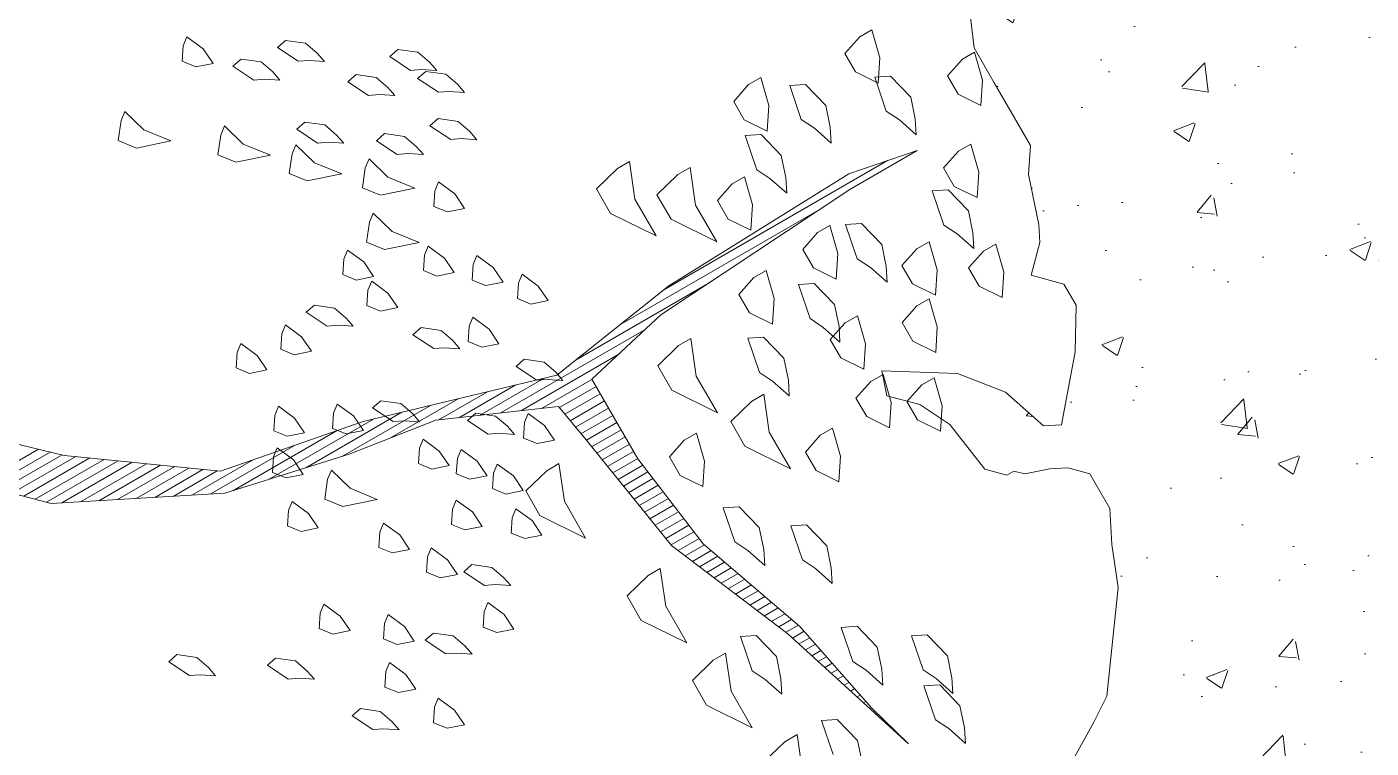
# Model space of a CAD drawing. Header units: metres. Extents: x 12093 to 20303, y 514 to 1412.
# Drawn here: x 19725.135 to 19727.449, y 701.434 to 702.675 of the extents above; entities that cross this region are included whole.
import ezdxf

# ---------------------------------------------------------------- set-up
doc = ezdxf.new("R2010")
doc.units = ezdxf.units.M
for name, color, linetype, lineweight in [('ARBOLES', 52, 'Continuous', 13), ('grass', 64, 'Continuous', 13), ('Layer2', 43, 'Continuous', 20)]:
    doc.layers.add(name, color=color, linetype=linetype, lineweight=lineweight)
pattern_1 = [(50, (19136.99335, 73.14804), (0.36436934, -0.03187817), [0.0381, -0.4191]), (355, (19136.99335, 73.14804), (-0.07048565, 0.38211329), [0.03048, -0.33528]), (100.451, (19137.0237, 73.1454), (0.293885, 0.35023338), [0.03238, -0.35618]), (46.1842, (19136.99335, 73.24964), (0.54215808, -0.08408466), [0.05715, -0.62865]), (96.6356, (19137.03853, 73.24264), (0.47480847, 0.4948511), [0.04857, -0.53427]), (351.184, (19136.99335, 73.24964), (0.4748092, 0.49485024), [0.04572, -0.50292]), (21, (19137.04415, 73.22424), (0.30322976, -0.20453104), [0.0381, -0.4191]), (326, (19137.04415, 73.22424), (0.12360406, 0.36837593), [0.03048, -0.33528]), (71.4514, (19137.06942, 73.2072), (0.42683298, 0.16384572), [0.03238, -0.35618]), (37.5, (19136.99335, 73.14804), (0.006177207, 0.169110078), [0, -0.331216, 0, -0.34036, 0, -0.33655]), (7.5, (19136.99335, 73.14804), (0.133639325, 0.20036115), [0, -0.194056, 0, -0.323596, 0, -0.12827]), (327.5, (19136.88007, 73.14804), (0.27118119, -0.011457488), [0, -0.127, 0, -0.39624, 0, -0.52578]), (317.5, (19136.82927, 73.14804), (0.29625836, 0.05085298), [0, -0.1651, 0, -0.263144, 0, -0.37338])]

# ---------------------------------------------------------------- blocks, each defined once
blk = doc.blocks.new('ghgfghgh')
at = {"layer": 'ARBOLES', "lineweight": 20}
for p, q in [((20002.7037, 664.2432), (20002.7778, 664.2683)), ((20002.7778, 664.2683), (20002.7047, 664.2261)), ((20002.5027, 664.1171), (20002.7456, 664.2574)), ((20002.5081, 664.1214), (20002.7037, 664.2432)), ((20002.7047, 664.2261), (20002.4996, 664.0899)), ((20002.4551, 664.0792), (20002.6732, 664.2051)), ((20002.3866, 664.0247), (20002.5081, 664.1214)), ((20002.4075, 664.0413), (20002.5526, 664.1251)), ((20002.4996, 664.0899), (20002.4247, 664.0201)), ((20002.3251, 663.9833), (20002.4832, 664.0746)), ((20002.3474, 663.9858), (20002.4538, 664.0472)), ((20002.1764, 663.9742), (20002.3866, 664.0247)), ((20002.2803, 663.9783), (20002.3421, 664.014)), ((20002.3027, 663.9808), (20002.373, 664.0214)), ((20002.3698, 663.9883), (20002.4247, 664.02)), ((20002.4247, 664.0201), (20002.4746, 663.9336)), ((20002.2062, 663.9564), (20002.2803, 663.9992)), ((20002.2579, 663.9758), (20002.3112, 664.0066)), ((20002.3896, 663.9893), (20002.4293, 664.0122)), ((20002.3954, 663.9822), (20002.4338, 664.0044)), ((20001.6564, 663.9843), (20001.8518, 663.9375)), ((20002.1141, 663.9241), (20002.2185, 663.9843)), ((20002.1538, 663.9366), (20002.2494, 663.9917)), ((20002.3886, 663.9904), (20002.2554, 663.9755)), ((20002.4183, 663.9543), (20002.3886, 663.9904)), ((20002.4012, 663.9751), (20002.4383, 663.9965)), ((20002.407, 663.9681), (20002.4428, 663.9887)), ((20002.0214, 663.9202), (20002.1764, 663.9742)), ((20002.0744, 663.9116), (20002.1876, 663.9769)), ((20002.2554, 663.9755), (20002.1613, 663.9389)), ((20002.4128, 663.961), (20002.4473, 663.9809)), ((20002.4187, 663.9539), (20002.4518, 663.9731)), ((20002.0347, 663.8991), (20002.1474, 663.9641)), ((20002.5112, 663.8395), (20002.4183, 663.9543)), ((20002.4244, 663.9468), (20002.4563, 663.9653)), ((20002.4302, 663.9397), (20002.4609, 663.9575)), ((20001.7584, 663.9063), (20001.824, 663.9442)), ((20001.7708, 663.903), (20001.8367, 663.9411)), ((20002.0104, 663.8955), (20002.1018, 663.9482)), ((20002.4359, 663.9326), (20002.4654, 663.9496)), ((20002.4416, 663.9255), (20002.4699, 663.9418)), ((20001.8377, 663.8851), (20001.6594, 663.9329)), ((20001.7831, 663.8997), (20001.8495, 663.9381)), ((20001.7954, 663.8964), (20001.8644, 663.9362)), ((20001.8078, 663.8931), (20001.8797, 663.9347)), ((20001.8201, 663.8898), (20001.8951, 663.9331)), ((20001.8324, 663.8865), (20001.9104, 663.9315)), ((20001.8492, 663.8858), (20001.9257, 663.93)), ((20001.8518, 663.9375), (20002.0214, 663.9202)), ((20001.8694, 663.887), (20001.9411, 663.9284)), ((20001.8895, 663.8882), (20001.9564, 663.9268)), ((20001.9097, 663.8894), (20001.9718, 663.9253)), ((20001.9903, 663.8942), (20002.0563, 663.9324)), ((20002.1613, 663.9389), (20002.0262, 663.8964)), ((20002.4474, 663.9184), (20002.4744, 663.934)), ((20002.4531, 663.9113), (20002.4799, 663.9267)), ((20002.4746, 663.9336), (20002.5455, 663.8416)), ((20001.9298, 663.8906), (20001.9871, 663.9237)), ((20001.95, 663.8918), (20002.0024, 663.9221)), ((20001.9701, 663.893), (20002.0178, 663.9206)), ((20002.4589, 663.9042), (20002.4855, 663.9195)), ((20002.4646, 663.8971), (20002.491, 663.9123)), ((20002.0262, 663.8964), (20001.8377, 663.8851)), ((20002.4704, 663.89), (20002.4966, 663.9051)), ((20002.4761, 663.8829), (20002.5021, 663.8979)), ((20002.4819, 663.8758), (20002.5077, 663.8907)), ((20002.4876, 663.8687), (20002.5132, 663.8834)), ((20002.4934, 663.8616), (20002.5188, 663.8762)), ((20002.4991, 663.8545), (20002.5244, 663.869)), ((20002.5049, 663.8473), (20002.5299, 663.8618)), ((20002.5106, 663.8402), (20002.5355, 663.8546)), ((20002.6373, 663.7439), (20002.5112, 663.8395)), ((20002.5182, 663.8342), (20002.541, 663.8474)), ((20002.526, 663.8283), (20002.5469, 663.8403)), ((20002.5455, 663.8416), (20002.6506, 663.7516)), ((20002.5338, 663.8224), (20002.5542, 663.8341)), ((20002.5416, 663.8164), (20002.5615, 663.8279)), ((20002.5495, 663.8105), (20002.5687, 663.8217)), ((20002.5573, 663.8046), (20002.576, 663.8154)), ((20002.5651, 663.7987), (20002.5833, 663.8092)), ((20002.5729, 663.7928), (20002.5906, 663.803)), ((20002.5807, 663.7869), (20002.5978, 663.7968)), ((20002.5885, 663.7809), (20002.6051, 663.7905)), ((20002.5963, 663.775), (20002.6124, 663.7843)), ((20002.6041, 663.7691), (20002.6197, 663.7781)), ((20002.6119, 663.7632), (20002.6269, 663.7719)), ((20002.6197, 663.7573), (20002.6342, 663.7656)), ((20002.6275, 663.7513), (20002.6415, 663.7594)), ((20002.6353, 663.7454), (20002.6488, 663.7532)), ((20002.6506, 663.7516), (20002.7282, 663.6634)), ((20002.7683, 663.6245), (20002.6373, 663.7439)), ((20002.6425, 663.7392), (20002.6551, 663.7465)), ((20002.6495, 663.7328), (20002.6612, 663.7395)), ((20002.6565, 663.7264), (20002.6673, 663.7326)), ((20002.6635, 663.72), (20002.6734, 663.7257)), ((20002.6705, 663.7136), (20002.6795, 663.7188)), ((20002.6775, 663.7073), (20002.6855, 663.7119)), ((20002.6845, 663.7009), (20002.6916, 663.705)), ((20002.6915, 663.6945), (20002.6977, 663.698)), ((20002.6985, 663.6881), (20002.7038, 663.6911)), ((20002.7055, 663.6817), (20002.7098, 663.6842)), ((20002.7126, 663.6753), (20002.7159, 663.6773)), ((20002.7266, 663.6626), (20002.7281, 663.6635)), ((20002.7282, 663.6634), (20002.7683, 663.6245)), ((20002.7336, 663.6562), (20002.7348, 663.6569))]:
    blk.add_line(p, q, dxfattribs=at)
at = {"layer": 'grass'}
for p, q in [((20002.8317, 664.4457), (20002.8396, 664.3797)), ((20002.7287, 664.3995), (20002.7154, 664.3918)), ((20002.7374, 664.3691), (20002.7287, 664.3995)), ((20001.9811, 664.3819), (20001.98, 664.3652)), ((20001.9851, 664.3917), (20001.9811, 664.3819)), ((20002.0027, 664.3787), (20001.9851, 664.3917)), ((20002.0134, 664.3629), (20002.0027, 664.3787)), ((20002.0833, 664.3801), (20002.0922, 664.3879)), ((20002.1058, 664.3652), (20002.0833, 664.3801)), ((20002.0922, 664.3879), (20002.1138, 664.3848)), ((20002.1138, 664.3848), (20002.1265, 664.3739)), ((20002.2052, 664.3703), (20002.2141, 664.3781)), ((20002.2141, 664.3781), (20002.2357, 664.375)), ((20002.7154, 664.3918), (20002.6993, 664.3736)), ((20002.8396, 664.3797), (20002.8614, 664.3419)), ((20001.98, 664.3652), (20001.9947, 664.3591)), ((20001.9947, 664.3591), (20002.0134, 664.3629)), ((20002.035, 664.3598), (20002.0439, 664.3676)), ((20002.0439, 664.3676), (20002.0655, 664.3645)), ((20002.0655, 664.3645), (20002.0782, 664.3536)), ((20002.1176, 664.3661), (20002.1058, 664.3652)), ((20002.1343, 664.365), (20002.1176, 664.3661)), ((20002.1265, 664.3739), (20002.1343, 664.365)), ((20002.2277, 664.3554), (20002.2052, 664.3703)), ((20002.2357, 664.375), (20002.2484, 664.3641)), ((20002.2484, 664.3641), (20002.2562, 664.3552)), ((20002.6993, 664.3736), (20002.7108, 664.3537)), ((20002.7356, 664.3414), (20002.7374, 664.3691)), ((20002.8269, 664.3675), (20002.8108, 664.3494)), ((20002.8402, 664.3752), (20002.8269, 664.3675)), ((20002.8489, 664.3448), (20002.8402, 664.3752)), ((20002.0575, 664.3449), (20002.035, 664.3598)), ((20002.0782, 664.3536), (20002.086, 664.3447)), ((20002.1597, 664.3431), (20002.1687, 664.3509)), ((20002.1687, 664.3509), (20002.1903, 664.3478)), ((20002.2395, 664.3563), (20002.2277, 664.3554)), ((20002.2355, 664.3465), (20002.2444, 664.3543)), ((20002.2562, 664.3552), (20002.2395, 664.3563)), ((20002.2444, 664.3543), (20002.266, 664.3512)), ((20002.266, 664.3512), (20002.2787, 664.3403)), ((20002.7108, 664.3537), (20002.7356, 664.3414)), ((20002.7318, 664.3481), (20002.7489, 664.3491)), ((20002.7489, 664.3491), (20002.7709, 664.3263)), ((20002.8108, 664.3494), (20002.8223, 664.3294)), ((20002.0693, 664.3458), (20002.0575, 664.3449)), ((20002.086, 664.3447), (20002.0693, 664.3458)), ((20002.1822, 664.3282), (20002.1597, 664.3431)), ((20002.1903, 664.3478), (20002.203, 664.3369)), ((20002.203, 664.3369), (20002.2108, 664.328)), ((20002.258, 664.3316), (20002.2355, 664.3465)), ((20002.2787, 664.3403), (20002.2865, 664.3314)), ((20002.5947, 664.3399), (20002.5786, 664.3217)), ((20002.608, 664.3475), (20002.5947, 664.3399)), ((20002.6167, 664.3171), (20002.608, 664.3475)), ((20002.6394, 664.3391), (20002.6566, 664.3401)), ((20002.652, 664.302), (20002.6394, 664.3391)), ((20002.6566, 664.3401), (20002.6786, 664.3174)), ((20002.7443, 664.311), (20002.7318, 664.3481)), ((20002.8471, 664.3172), (20002.8489, 664.3448)), ((20002.8614, 664.3419), (20002.8833, 664.304)), ((20002.1941, 664.3291), (20002.1822, 664.3282)), ((20002.2108, 664.328), (20002.1941, 664.3291)), ((20002.2698, 664.3325), (20002.258, 664.3316)), ((20002.2865, 664.3314), (20002.2698, 664.3325)), ((20002.5786, 664.3217), (20002.5901, 664.3017)), ((20002.7709, 664.3263), (20002.7758, 664.3026)), ((20002.8223, 664.3294), (20002.8471, 664.3172)), ((20001.9176, 664.3106), (20001.9136, 664.3008)), ((20001.9381, 664.2907), (20001.9176, 664.3106)), ((20002.6149, 664.2895), (20002.6167, 664.3171)), ((20002.6786, 664.3174), (20002.6835, 664.2936)), ((20002.7587, 664.3015), (20002.7443, 664.311)), ((20001.9136, 664.3008), (20001.9105, 664.2792)), ((20001.9675, 664.2787), (20001.9381, 664.2907)), ((20002.0257, 664.295), (20002.0217, 664.2852)), ((20002.0462, 664.2752), (20002.0257, 664.295)), ((20002.1043, 664.2915), (20002.1132, 664.2993)), ((20002.1268, 664.2765), (20002.1043, 664.2915)), ((20002.1132, 664.2993), (20002.1348, 664.2961)), ((20002.1348, 664.2961), (20002.1475, 664.2852)), ((20002.2489, 664.2953), (20002.2578, 664.3031)), ((20002.2714, 664.2804), (20002.2489, 664.2953)), ((20002.2578, 664.3031), (20002.2794, 664.3)), ((20002.2794, 664.3), (20002.2921, 664.2891)), ((20002.5901, 664.3017), (20002.6149, 664.2895)), ((20002.6663, 664.2926), (20002.652, 664.302)), ((20002.6845, 664.2764), (20002.6663, 664.2926)), ((20002.6835, 664.2936), (20002.6845, 664.2764)), ((20002.7768, 664.2854), (20002.7587, 664.3015)), ((20002.7758, 664.3026), (20002.7768, 664.2854)), ((20002.8833, 664.304), (20002.9007, 664.2738)), ((20001.9105, 664.2792), (20001.9301, 664.2711)), ((20001.9301, 664.2711), (20001.9675, 664.2787)), ((20002.0217, 664.2852), (20002.0185, 664.2636)), ((20002.1386, 664.2774), (20002.1268, 664.2765)), ((20002.1553, 664.2763), (20002.1386, 664.2774)), ((20002.1475, 664.2852), (20002.1553, 664.2763)), ((20002.1907, 664.279), (20002.1996, 664.2868)), ((20002.2132, 664.2641), (20002.1907, 664.279)), ((20002.1996, 664.2868), (20002.2212, 664.2837)), ((20002.2212, 664.2837), (20002.2339, 664.2728)), ((20002.2832, 664.2813), (20002.2714, 664.2804)), ((20002.2999, 664.2801), (20002.2832, 664.2813)), ((20002.2921, 664.2891), (20002.2999, 664.2801)), ((20002.5911, 664.2846), (20002.6083, 664.2856)), ((20002.6037, 664.2475), (20002.5911, 664.2846)), ((20002.6083, 664.2856), (20002.6303, 664.2629)), ((20002.0185, 664.2636), (20002.0381, 664.2556)), ((20002.0381, 664.2556), (20002.0756, 664.2632)), ((20002.0756, 664.2632), (20002.0462, 664.2752)), ((20002.0992, 664.2649), (20002.0961, 664.2433)), ((20002.1032, 664.2747), (20002.0992, 664.2649)), ((20002.1237, 664.2549), (20002.1032, 664.2747)), ((20002.225, 664.265), (20002.2132, 664.2641)), ((20002.2417, 664.2639), (20002.225, 664.265)), ((20002.2339, 664.2728), (20002.2417, 664.2639)), ((20002.6303, 664.2629), (20002.6351, 664.2391)), ((20002.8226, 664.2675), (20002.8065, 664.2494)), ((20002.8359, 664.2752), (20002.8226, 664.2675)), ((20002.8446, 664.2448), (20002.8359, 664.2752)), ((20002.9007, 664.2738), (20002.8987, 664.2424)), ((20002.1531, 664.2429), (20002.1237, 664.2549)), ((20002.1787, 664.2496), (20002.1756, 664.228)), ((20002.1827, 664.2594), (20002.1787, 664.2496)), ((20002.2032, 664.2396), (20002.1827, 664.2594)), ((20002.4523, 664.2487), (20002.4295, 664.2267)), ((20002.4655, 664.2564), (20002.4523, 664.2487)), ((20002.4714, 664.2155), (20002.4655, 664.2564)), ((20002.5313, 664.2501), (20002.518, 664.2424)), ((20002.5372, 664.2091), (20002.5313, 664.2501)), ((20002.618, 664.2381), (20002.6037, 664.2475)), ((20002.8065, 664.2494), (20002.818, 664.2294)), ((20002.0961, 664.2433), (20002.1157, 664.2353)), ((20002.1157, 664.2353), (20002.1531, 664.2429)), ((20002.2326, 664.2276), (20002.2032, 664.2396)), ((20002.2582, 664.2342), (20002.2542, 664.2244)), ((20002.2758, 664.2213), (20002.2582, 664.2342)), ((20002.518, 664.2424), (20002.4952, 664.2204)), ((20002.5771, 664.2322), (20002.561, 664.214)), ((20002.5904, 664.2398), (20002.5771, 664.2322)), ((20002.5991, 664.2094), (20002.5904, 664.2398)), ((20002.6362, 664.2219), (20002.618, 664.2381)), ((20002.6351, 664.2391), (20002.6362, 664.2219)), ((20002.8428, 664.2172), (20002.8446, 664.2448)), ((20002.8987, 664.2424), (20002.9098, 664.1882)), ((20002.1756, 664.228), (20002.1952, 664.22)), ((20002.1952, 664.22), (20002.2326, 664.2276)), ((20002.2542, 664.2244), (20002.2531, 664.2077)), ((20002.2865, 664.2055), (20002.2758, 664.2213)), ((20002.4295, 664.2267), (20002.4448, 664.2001)), ((20002.4952, 664.2204), (20002.5106, 664.1938)), ((20002.7942, 664.2246), (20002.8114, 664.2256)), ((20002.8068, 664.1875), (20002.7942, 664.2246)), ((20002.8114, 664.2256), (20002.8334, 664.2028)), ((20002.818, 664.2294), (20002.8428, 664.2172)), ((20002.2531, 664.2077), (20002.2678, 664.2017)), ((20002.2678, 664.2017), (20002.2865, 664.2055)), ((20002.4945, 664.1756), (20002.4714, 664.2155)), ((20002.5602, 664.1692), (20002.5372, 664.2091)), ((20002.561, 664.214), (20002.5725, 664.194)), ((20002.5973, 664.1818), (20002.5991, 664.2094)), ((20002.8334, 664.2028), (20002.8382, 664.179)), ((20002.1832, 664.1906), (20002.1801, 664.169)), ((20002.1872, 664.2004), (20002.1832, 664.1906)), ((20002.2077, 664.1806), (20002.1872, 664.2004)), ((20002.4448, 664.2001), (20002.4945, 664.1756)), ((20002.5106, 664.1938), (20002.5602, 664.1692)), ((20002.5725, 664.194), (20002.5973, 664.1818)), ((20002.7001, 664.188), (20002.7173, 664.189)), ((20002.7127, 664.1509), (20002.7001, 664.188)), ((20002.7173, 664.189), (20002.7393, 664.1662)), ((20002.9098, 664.1882), (20002.9109, 664.1687)), ((20002.2371, 664.1685), (20002.2077, 664.1806)), ((20002.6697, 664.1792), (20002.6536, 664.1611)), ((20002.683, 664.1869), (20002.6697, 664.1792)), ((20002.6917, 664.1565), (20002.683, 664.1869)), ((20002.8211, 664.178), (20002.8068, 664.1875)), ((20002.8393, 664.1619), (20002.8211, 664.178)), ((20002.8382, 664.179), (20002.8393, 664.1619)), ((20002.1593, 664.1603), (20002.1553, 664.1505)), ((20002.177, 664.1474), (20002.1593, 664.1603)), ((20002.1801, 664.169), (20002.1997, 664.1609)), ((20002.1997, 664.1609), (20002.2371, 664.1685)), ((20002.2469, 664.1645), (20002.2429, 664.1547)), ((20002.2645, 664.1516), (20002.2469, 664.1645)), ((20002.6536, 664.1611), (20002.6651, 664.1411)), ((20002.7393, 664.1662), (20002.7441, 664.1424)), ((20002.7774, 664.1616), (20002.7613, 664.1435)), ((20002.7907, 664.1693), (20002.7774, 664.1616)), ((20002.7994, 664.1389), (20002.7907, 664.1693)), ((20002.8498, 664.1591), (20002.8336, 664.1409)), ((20002.8631, 664.1668), (20002.8498, 664.1591)), ((20002.8718, 664.1363), (20002.8631, 664.1668)), ((20002.9109, 664.1687), (20002.9014, 664.1329)), ((20002.1553, 664.1505), (20002.1542, 664.1338)), ((20002.1876, 664.1315), (20002.177, 664.1474)), ((20002.2429, 664.1547), (20002.2418, 664.138)), ((20002.2752, 664.1358), (20002.2645, 664.1516)), ((20002.2959, 664.1445), (20002.2948, 664.1278)), ((20002.2999, 664.1543), (20002.2959, 664.1445)), ((20002.3175, 664.1414), (20002.2999, 664.1543)), ((20002.6899, 664.1289), (20002.6917, 664.1565)), ((20002.727, 664.1414), (20002.7127, 664.1509)), ((20002.1542, 664.1338), (20002.1689, 664.1277)), ((20002.1689, 664.1277), (20002.1876, 664.1315)), ((20002.2418, 664.138), (20002.2565, 664.132)), ((20002.2565, 664.132), (20002.2752, 664.1358)), ((20002.3282, 664.1256), (20002.3175, 664.1414)), ((20002.3489, 664.1343), (20002.3449, 664.1245)), ((20002.3665, 664.1213), (20002.3489, 664.1343)), ((20002.6004, 664.1304), (20002.5843, 664.1122)), ((20002.6137, 664.138), (20002.6004, 664.1304)), ((20002.6224, 664.1076), (20002.6137, 664.138)), ((20002.6651, 664.1411), (20002.6899, 664.1289)), ((20002.7452, 664.1253), (20002.727, 664.1414)), ((20002.7441, 664.1424), (20002.7452, 664.1253)), ((20002.7613, 664.1435), (20002.7728, 664.1235)), ((20002.7976, 664.1112), (20002.7994, 664.1389)), ((20002.8336, 664.1409), (20002.8452, 664.121)), ((20002.87, 664.1087), (20002.8718, 664.1363)), ((20002.9014, 664.1329), (20002.9372, 664.1233)), ((20002.1816, 664.1168), (20002.1805, 664.1001)), ((20002.1856, 664.1266), (20002.1816, 664.1168)), ((20002.2032, 664.1137), (20002.1856, 664.1266)), ((20002.2948, 664.1278), (20002.3095, 664.1218)), ((20002.3095, 664.1218), (20002.3282, 664.1256)), ((20002.3449, 664.1245), (20002.3438, 664.1077)), ((20002.3772, 664.1055), (20002.3665, 664.1213)), ((20002.649, 664.123), (20002.6661, 664.124)), ((20002.6615, 664.0859), (20002.649, 664.123)), ((20002.6661, 664.124), (20002.6881, 664.1012)), ((20002.7728, 664.1235), (20002.7976, 664.1112)), ((20002.8452, 664.121), (20002.87, 664.1087)), ((20002.9372, 664.1233), (20002.9503, 664.1006)), ((20002.1146, 664.0928), (20002.1235, 664.1006)), ((20002.1235, 664.1006), (20002.1451, 664.0974)), ((20002.2139, 664.0979), (20002.2032, 664.1137)), ((20002.3438, 664.1077), (20002.3585, 664.1017)), ((20002.3585, 664.1017), (20002.3772, 664.1055)), ((20002.5843, 664.1122), (20002.5958, 664.0923)), ((20002.6206, 664.08), (20002.6224, 664.1076)), ((20002.6881, 664.1012), (20002.693, 664.0775)), ((20002.7909, 664.1074), (20002.7776, 664.0997)), ((20002.7997, 664.077), (20002.7909, 664.1074)), ((20002.9503, 664.1006), (20002.9494, 664.0497)), ((20002.1371, 664.0778), (20002.1146, 664.0928)), ((20002.1451, 664.0974), (20002.1578, 664.0865)), ((20002.1578, 664.0865), (20002.1656, 664.0776)), ((20002.1805, 664.1001), (20002.1952, 664.0941)), ((20002.1952, 664.0941), (20002.2139, 664.0979)), ((20002.2955, 664.0875), (20002.2915, 664.0777)), ((20002.3131, 664.0745), (20002.2955, 664.0875)), ((20002.5958, 664.0923), (20002.6206, 664.08)), ((20002.6759, 664.0764), (20002.6615, 664.0859)), ((20002.7129, 664.089), (20002.6996, 664.0813)), ((20002.7216, 664.0585), (20002.7129, 664.089)), ((20002.7776, 664.0997), (20002.7615, 664.0816)), ((20002.0919, 664.0792), (20002.0879, 664.0694)), ((20002.1095, 664.0663), (20002.0919, 664.0792)), ((20002.1489, 664.0787), (20002.1371, 664.0778)), ((20002.1656, 664.0776), (20002.1489, 664.0787)), ((20002.2304, 664.0683), (20002.2393, 664.0761)), ((20002.2393, 664.0761), (20002.261, 664.073)), ((20002.261, 664.073), (20002.2737, 664.0621)), ((20002.2915, 664.0777), (20002.2904, 664.061)), ((20002.3238, 664.0587), (20002.3131, 664.0745)), ((20002.694, 664.0603), (20002.6759, 664.0764)), ((20002.6996, 664.0813), (20002.6835, 664.0631)), ((20002.693, 664.0775), (20002.694, 664.0603)), ((20002.7615, 664.0816), (20002.7731, 664.0616)), ((20002.7979, 664.0493), (20002.7997, 664.077)), ((20002.0435, 664.0589), (20002.0395, 664.0491)), ((20002.0611, 664.046), (20002.0435, 664.0589)), ((20002.0879, 664.0694), (20002.0868, 664.0527)), ((20002.1202, 664.0504), (20002.1095, 664.0663)), ((20002.2529, 664.0534), (20002.2304, 664.0683)), ((20002.2737, 664.0621), (20002.2814, 664.0532)), ((20002.2904, 664.061), (20002.3051, 664.0549)), ((20002.3051, 664.0549), (20002.3238, 664.0587)), ((20002.5188, 664.0567), (20002.4961, 664.0347)), ((20002.5321, 664.0644), (20002.5188, 664.0567)), ((20002.538, 664.0234), (20002.5321, 664.0644)), ((20002.594, 664.0646), (20002.6111, 664.0657)), ((20002.6066, 664.0275), (20002.594, 664.0646)), ((20002.6111, 664.0657), (20002.6332, 664.0429)), ((20002.6835, 664.0631), (20002.6951, 664.0432)), ((20002.7199, 664.0309), (20002.7216, 664.0585)), ((20002.7731, 664.0616), (20002.7979, 664.0493)), ((20002.0395, 664.0491), (20002.0384, 664.0324)), ((20002.0718, 664.0302), (20002.0611, 664.046)), ((20002.0868, 664.0527), (20002.1015, 664.0466)), ((20002.1015, 664.0466), (20002.1202, 664.0504)), ((20002.2647, 664.0543), (20002.2529, 664.0534)), ((20002.2814, 664.0532), (20002.2647, 664.0543)), ((20002.6332, 664.0429), (20002.638, 664.0191)), ((20002.6951, 664.0432), (20002.7199, 664.0309)), ((20002.9494, 664.0497), (20002.9346, 663.9706)), ((20002.0384, 664.0324), (20002.0531, 664.0264)), ((20002.0531, 664.0264), (20002.0718, 664.0302)), ((20002.3423, 664.034), (20002.3512, 664.0418)), ((20002.3648, 664.0191), (20002.3423, 664.034)), ((20002.3512, 664.0418), (20002.3728, 664.0387)), ((20002.3728, 664.0387), (20002.3855, 664.0278)), ((20002.3855, 664.0278), (20002.3933, 664.0189)), ((20002.4961, 664.0347), (20002.5114, 664.0081)), ((20002.6209, 664.0181), (20002.6066, 664.0275)), ((20002.7393, 664.0293), (20002.7448, 664.0022)), ((20002.8217, 664.0264), (20002.7393, 664.0293)), ((20002.3766, 664.02), (20002.3648, 664.0191)), ((20002.3933, 664.0189), (20002.3766, 664.02)), ((20002.561, 663.9835), (20002.538, 664.0234)), ((20002.639, 664.002), (20002.6209, 664.0181)), ((20002.638, 664.0191), (20002.639, 664.002)), ((20002.7275, 664.0176), (20002.7114, 663.9994)), ((20002.7408, 664.0253), (20002.7275, 664.0176)), ((20002.7495, 663.9949), (20002.7408, 664.0253)), ((20002.7828, 664.014), (20002.7667, 663.9959)), ((20002.7961, 664.0217), (20002.7828, 664.014)), ((20002.8048, 663.9913), (20002.7961, 664.0217)), ((20002.8737, 664.006), (20002.8217, 664.0264)), ((20002.5114, 664.0081), (20002.561, 663.9835)), ((20002.6114, 664.0038), (20002.5981, 663.9961)), ((20002.6173, 663.9628), (20002.6114, 664.0038)), ((20002.7114, 663.9994), (20002.723, 663.9795)), ((20002.7448, 664.0022), (20002.7806, 663.9926)), ((20002.9151, 663.9694), (20002.8737, 664.006)), ((20002.0843, 663.9907), (20002.0803, 663.9809)), ((20002.1019, 663.9778), (20002.0843, 663.9907)), ((20002.1483, 663.9932), (20002.1443, 663.9834)), ((20002.1659, 663.9803), (20002.1483, 663.9932)), ((20002.1866, 663.989), (20002.1955, 663.9968)), ((20002.2091, 663.9741), (20002.1866, 663.989)), ((20002.1955, 663.9968), (20002.2171, 663.9937)), ((20002.2171, 663.9937), (20002.2298, 663.9828)), ((20002.5981, 663.9961), (20002.5754, 663.9741)), ((20002.7478, 663.9672), (20002.7495, 663.9949)), ((20002.7667, 663.9959), (20002.7782, 663.9759)), ((20002.7806, 663.9926), (20002.8132, 663.9711)), ((20002.803, 663.9637), (20002.8048, 663.9913)), ((20002.0803, 663.9809), (20002.0792, 663.9642)), ((20002.1126, 663.962), (20002.1019, 663.9778)), ((20002.1443, 663.9834), (20002.1431, 663.9667)), ((20002.1766, 663.9645), (20002.1659, 663.9803)), ((20002.2209, 663.975), (20002.2091, 663.9741)), ((20002.2376, 663.9738), (20002.2209, 663.975)), ((20002.2298, 663.9828), (20002.2376, 663.9738)), ((20002.2897, 663.9754), (20002.2986, 663.9832)), ((20002.3122, 663.9605), (20002.2897, 663.9754)), ((20002.2986, 663.9832), (20002.3202, 663.9801)), ((20002.3202, 663.9801), (20002.3329, 663.9692)), ((20002.3329, 663.9692), (20002.3407, 663.9603)), ((20002.3516, 663.973), (20002.3505, 663.9563)), ((20002.3556, 663.9828), (20002.3516, 663.973)), ((20002.3732, 663.9699), (20002.3556, 663.9828)), ((20002.3839, 663.9541), (20002.3732, 663.9699)), ((20002.5754, 663.9741), (20002.5907, 663.9475)), ((20002.723, 663.9795), (20002.7478, 663.9672)), ((20002.7782, 663.9759), (20002.803, 663.9637)), ((20002.8132, 663.9711), (20002.8514, 663.9225)), ((20002.9346, 663.9706), (20002.9151, 663.9694)), ((20002.0792, 663.9642), (20002.0939, 663.9582)), ((20002.0939, 663.9582), (20002.1126, 663.962)), ((20002.1431, 663.9667), (20002.1578, 663.9607)), ((20002.1578, 663.9607), (20002.1766, 663.9645)), ((20002.2414, 663.9551), (20002.2374, 663.9453)), ((20002.259, 663.9422), (20002.2414, 663.9551)), ((20002.324, 663.9614), (20002.3122, 663.9605)), ((20002.3407, 663.9603), (20002.324, 663.9614)), ((20002.3505, 663.9563), (20002.3652, 663.9503)), ((20002.5383, 663.9615), (20002.525, 663.9539)), ((20002.547, 663.9311), (20002.5383, 663.9615)), ((20002.6404, 663.9229), (20002.6173, 663.9628)), ((20002.6726, 663.9593), (20002.6565, 663.9411)), ((20002.6859, 663.967), (20002.6726, 663.9593)), ((20002.6946, 663.9365), (20002.6859, 663.967)), ((20002.083, 663.9455), (20002.079, 663.9357)), ((20002.1006, 663.9326), (20002.083, 663.9455)), ((20002.2374, 663.9453), (20002.2363, 663.9286)), ((20002.2697, 663.9264), (20002.259, 663.9422)), ((20002.2826, 663.944), (20002.2786, 663.9342)), ((20002.3002, 663.9311), (20002.2826, 663.944)), ((20002.3652, 663.9503), (20002.3839, 663.9541)), ((20002.525, 663.9539), (20002.5089, 663.9357)), ((20002.5907, 663.9475), (20002.6404, 663.9229)), ((20002.6565, 663.9411), (20002.668, 663.9212)), ((20002.079, 663.9357), (20002.0779, 663.919)), ((20002.1113, 663.9168), (20002.1006, 663.9326)), ((20002.2363, 663.9286), (20002.251, 663.9226)), ((20002.251, 663.9226), (20002.2697, 663.9264)), ((20002.2786, 663.9342), (20002.2775, 663.9175)), ((20002.3109, 663.9153), (20002.3002, 663.9311)), ((20002.3218, 663.928), (20002.3178, 663.9182)), ((20002.3394, 663.9151), (20002.3218, 663.928)), ((20002.3889, 663.9285), (20002.3756, 663.9208)), ((20002.3948, 663.8876), (20002.3889, 663.9285)), ((20002.5089, 663.9357), (20002.5204, 663.9157)), ((20002.5452, 663.9035), (20002.547, 663.9311)), ((20002.6928, 663.9089), (20002.6946, 663.9365)), ((20002.0779, 663.919), (20002.0926, 663.913)), ((20002.0926, 663.913), (20002.1113, 663.9168)), ((20002.1378, 663.9117), (20002.1347, 663.8901)), ((20002.1418, 663.9215), (20002.1378, 663.9117)), ((20002.1623, 663.9017), (20002.1418, 663.9215)), ((20002.2775, 663.9175), (20002.2922, 663.9115)), ((20002.2922, 663.9115), (20002.3109, 663.9153)), ((20002.3178, 663.9182), (20002.3167, 663.9015)), ((20002.3501, 663.8993), (20002.3394, 663.9151)), ((20002.3756, 663.9208), (20002.3529, 663.8988)), ((20002.5204, 663.9157), (20002.5452, 663.9035)), ((20002.668, 663.9212), (20002.6928, 663.9089)), ((20002.8514, 663.9225), (20002.8752, 663.9161)), ((20002.8752, 663.9161), (20002.8828, 663.9205)), ((20002.8828, 663.9205), (20002.8947, 663.9173)), ((20002.8947, 663.9173), (20002.9218, 663.9228)), ((20002.9218, 663.9228), (20002.9413, 663.924)), ((20002.9413, 663.924), (20002.9652, 663.9176)), ((20002.9652, 663.9176), (20002.987, 663.8798)), ((20002.1917, 663.8896), (20002.1623, 663.9017)), ((20002.3167, 663.9015), (20002.3314, 663.8955)), ((20002.3314, 663.8955), (20002.3501, 663.8993)), ((20002.3529, 663.8988), (20002.3682, 663.8722)), ((20002.0993, 663.8874), (20002.0953, 663.8776)), ((20002.1169, 663.8745), (20002.0993, 663.8874)), ((20002.1347, 663.8901), (20002.1543, 663.882)), ((20002.1543, 663.882), (20002.1917, 663.8896)), ((20002.2773, 663.889), (20002.2733, 663.8792)), ((20002.2949, 663.8761), (20002.2773, 663.889)), ((20002.4179, 663.8477), (20002.3948, 663.8876)), ((20002.5672, 663.8807), (20002.5844, 663.8817)), ((20002.5844, 663.8817), (20002.6064, 663.859)), ((20002.0953, 663.8776), (20002.0942, 663.8609)), ((20002.1276, 663.8587), (20002.1169, 663.8745)), ((20002.2733, 663.8792), (20002.2721, 663.8625)), ((20002.3056, 663.8603), (20002.2949, 663.8761)), ((20002.3381, 663.8698), (20002.337, 663.8531)), ((20002.3421, 663.8796), (20002.3381, 663.8698)), ((20002.3597, 663.8667), (20002.3421, 663.8796)), ((20002.3682, 663.8722), (20002.4179, 663.8477)), ((20002.5798, 663.8436), (20002.5672, 663.8807)), ((20002.987, 663.8798), (20002.9893, 663.8408)), ((20002.0942, 663.8609), (20002.1089, 663.8549)), ((20002.1089, 663.8549), (20002.1276, 663.8587)), ((20002.1944, 663.8542), (20002.1933, 663.8375)), ((20002.1984, 663.864), (20002.1944, 663.8542)), ((20002.216, 663.8511), (20002.1984, 663.864)), ((20002.2721, 663.8625), (20002.2868, 663.8565)), ((20002.2868, 663.8565), (20002.3056, 663.8603)), ((20002.337, 663.8531), (20002.3517, 663.8471)), ((20002.3704, 663.8509), (20002.3597, 663.8667)), ((20002.6064, 663.859), (20002.6112, 663.8352)), ((20002.6406, 663.861), (20002.6578, 663.8621)), ((20002.6532, 663.824), (20002.6406, 663.861)), ((20002.6578, 663.8621), (20002.6798, 663.8393)), ((20002.2267, 663.8353), (20002.216, 663.8511)), ((20002.3517, 663.8471), (20002.3704, 663.8509)), ((20002.5941, 663.8342), (20002.5798, 663.8436)), ((20002.6798, 663.8393), (20002.6846, 663.8155)), ((20002.9893, 663.8408), (20002.996, 663.7942)), ((20002.1933, 663.8375), (20002.208, 663.8315)), ((20002.208, 663.8315), (20002.2267, 663.8353)), ((20002.2463, 663.8273), (20002.2452, 663.8106)), ((20002.2503, 663.8371), (20002.2463, 663.8273)), ((20002.2679, 663.8242), (20002.2503, 663.8371)), ((20002.2786, 663.8083), (20002.2679, 663.8242)), ((20002.6123, 663.8181), (20002.5941, 663.8342)), ((20002.6112, 663.8352), (20002.6123, 663.8181)), ((20002.6675, 663.8145), (20002.6532, 663.824)), ((20002.2452, 663.8106), (20002.2599, 663.8046)), ((20002.2855, 663.8112), (20002.2944, 663.819)), ((20002.308, 663.7963), (20002.2855, 663.8112)), ((20002.2944, 663.819), (20002.316, 663.8159)), ((20002.316, 663.8159), (20002.3287, 663.805)), ((20002.4989, 663.8147), (20002.4856, 663.807)), ((20002.5048, 663.7738), (20002.4989, 663.8147)), ((20002.6857, 663.7984), (20002.6675, 663.8145)), ((20002.6846, 663.8155), (20002.6857, 663.7984)), ((20002.2599, 663.8046), (20002.2786, 663.8083)), ((20002.3198, 663.7972), (20002.308, 663.7963)), ((20002.3365, 663.7961), (20002.3198, 663.7972)), ((20002.3287, 663.805), (20002.3365, 663.7961)), ((20002.4856, 663.807), (20002.4629, 663.785)), ((20002.996, 663.7942), (20002.9836, 663.6761)), ((20002.4629, 663.785), (20002.4782, 663.7584)), ((20002.1298, 663.7662), (20002.1287, 663.7495)), ((20002.1338, 663.776), (20002.1298, 663.7662)), ((20002.1514, 663.7631), (20002.1338, 663.776)), ((20002.2036, 663.7647), (20002.1996, 663.7549)), ((20002.2212, 663.7518), (20002.2036, 663.7647)), ((20002.3078, 663.7678), (20002.3067, 663.7511)), ((20002.3118, 663.7776), (20002.3078, 663.7678)), ((20002.3294, 663.7647), (20002.3118, 663.7776)), ((20002.3401, 663.7489), (20002.3294, 663.7647)), ((20002.5279, 663.7339), (20002.5048, 663.7738)), ((20002.1621, 663.7473), (20002.1514, 663.7631)), ((20002.1996, 663.7549), (20002.1984, 663.7382)), ((20002.2319, 663.7359), (20002.2212, 663.7518)), ((20002.3067, 663.7511), (20002.3214, 663.7451)), ((20002.4782, 663.7584), (20002.5279, 663.7339)), ((20002.6954, 663.7508), (20002.7125, 663.7519)), ((20002.7079, 663.7137), (20002.6954, 663.7508)), ((20002.7125, 663.7519), (20002.7345, 663.7291)), ((20002.1287, 663.7495), (20002.1434, 663.7435)), ((20002.1434, 663.7435), (20002.1621, 663.7473)), ((20002.1984, 663.7382), (20002.2132, 663.7322)), ((20002.2132, 663.7322), (20002.2319, 663.7359)), ((20002.2437, 663.7368), (20002.2526, 663.7446)), ((20002.2662, 663.7219), (20002.2437, 663.7368)), ((20002.2526, 663.7446), (20002.2742, 663.7415)), ((20002.2742, 663.7415), (20002.2869, 663.7306)), ((20002.3214, 663.7451), (20002.3401, 663.7489)), ((20002.5859, 663.7408), (20002.6031, 663.7418)), ((20002.5985, 663.7037), (20002.5859, 663.7408)), ((20002.6031, 663.7418), (20002.6251, 663.7191)), ((20002.7716, 663.7416), (20002.7888, 663.7427)), ((20002.7842, 663.7046), (20002.7716, 663.7416)), ((20002.7888, 663.7427), (20002.8108, 663.7199)), ((20001.9652, 663.7134), (20001.9741, 663.7212)), ((20001.9741, 663.7212), (20001.9957, 663.7181)), ((20002.278, 663.7228), (20002.2662, 663.7219)), ((20002.2947, 663.7217), (20002.278, 663.7228)), ((20002.2869, 663.7306), (20002.2947, 663.7217)), ((20002.5698, 663.7226), (20002.5565, 663.715)), ((20002.5757, 663.6817), (20002.5698, 663.7226)), ((20002.7345, 663.7291), (20002.7394, 663.7053)), ((20001.9877, 663.6985), (20001.9652, 663.7134)), ((20001.9957, 663.7181), (20002.0084, 663.7071)), ((20002.0084, 663.7071), (20002.0162, 663.6982)), ((20002.0724, 663.7096), (20002.0813, 663.7174)), ((20002.0949, 663.6947), (20002.0724, 663.7096)), ((20002.0813, 663.7174), (20002.1029, 663.7143)), ((20002.1029, 663.7143), (20002.1156, 663.7034)), ((20002.2051, 663.7125), (20002.2011, 663.7027)), ((20002.2227, 663.6996), (20002.2051, 663.7125)), ((20002.5565, 663.715), (20002.5338, 663.693)), ((20002.6251, 663.7191), (20002.6299, 663.6953)), ((20002.7223, 663.7043), (20002.7079, 663.7137)), ((20002.8108, 663.7199), (20002.8156, 663.6961)), ((20001.9995, 663.6993), (20001.9877, 663.6985)), ((20002.0162, 663.6982), (20001.9995, 663.6993)), ((20002.1067, 663.6956), (20002.0949, 663.6947)), ((20002.1234, 663.6945), (20002.1067, 663.6956)), ((20002.1156, 663.7034), (20002.1234, 663.6945)), ((20002.2011, 663.7027), (20002.2, 663.686)), ((20002.2334, 663.6838), (20002.2227, 663.6996)), ((20002.5338, 663.693), (20002.5491, 663.6664)), ((20002.6128, 663.6943), (20002.5985, 663.7037)), ((20002.631, 663.6782), (20002.6128, 663.6943)), ((20002.6299, 663.6953), (20002.631, 663.6782)), ((20002.7404, 663.6882), (20002.7223, 663.7043)), ((20002.7394, 663.7053), (20002.7404, 663.6882)), ((20002.7985, 663.6951), (20002.7842, 663.7046)), ((20002.8167, 663.679), (20002.7985, 663.6951)), ((20002.8156, 663.6961), (20002.8167, 663.679)), ((20002.2, 663.686), (20002.2147, 663.68)), ((20002.2147, 663.68), (20002.2334, 663.6838)), ((20002.5988, 663.6418), (20002.5757, 663.6817)), ((20002.7852, 663.6874), (20002.8023, 663.6884)), ((20002.7977, 663.6503), (20002.7852, 663.6874)), ((20002.8023, 663.6884), (20002.8243, 663.6657)), ((20002.1644, 663.6548), (20002.1733, 663.6626)), ((20002.1733, 663.6626), (20002.1949, 663.6595)), ((20002.2539, 663.664), (20002.2528, 663.6473)), ((20002.2579, 663.6738), (20002.2539, 663.664)), ((20002.2755, 663.6609), (20002.2579, 663.6738)), ((20002.5491, 663.6664), (20002.5988, 663.6418)), ((20002.7196, 663.669), (20002.722, 663.6704)), ((20002.8243, 663.6657), (20002.8292, 663.6419)), ((20002.9836, 663.6761), (20002.9696, 663.6478)), ((20002.1869, 663.6399), (20002.1644, 663.6548)), ((20002.1949, 663.6595), (20002.2076, 663.6486)), ((20002.2076, 663.6486), (20002.2154, 663.6397)), ((20002.2862, 663.6451), (20002.2755, 663.6609)), ((20002.6739, 663.6498), (20002.6911, 663.6508)), ((20002.6865, 663.6127), (20002.6739, 663.6498)), ((20002.6911, 663.6508), (20002.7131, 663.6281)), ((20002.7406, 663.6498), (20002.7416, 663.6504)), ((20002.8121, 663.6409), (20002.7977, 663.6503)), ((20002.9696, 663.6478), (20002.9449, 663.6033)), ((20002.1987, 663.6408), (20002.1869, 663.6399)), ((20002.2154, 663.6397), (20002.1987, 663.6408)), ((20002.2528, 663.6473), (20002.2675, 663.6413)), ((20002.2675, 663.6413), (20002.2862, 663.6451)), ((20002.6474, 663.6344), (20002.6341, 663.6267)), ((20002.6533, 663.5935), (20002.6474, 663.6344)), ((20002.7476, 663.6434), (20002.7483, 663.6439)), ((20002.7546, 663.637), (20002.7551, 663.6373)), ((20002.8302, 663.6248), (20002.8121, 663.6409)), ((20002.8292, 663.6419), (20002.8302, 663.6248)), ((20002.6341, 663.6267), (20002.6113, 663.6047)), ((20002.7131, 663.6281), (20002.718, 663.6043)), ((20002.7616, 663.6307), (20002.7618, 663.6308))]:
    blk.add_line(p, q, dxfattribs=at)

msp = doc.modelspace()

# ---------------------------------------------------------------- hatches: boundary and pattern name
at = {"layer": 'grass'}
h = msp.add_hatch(dxfattribs=at)
h.set_pattern_fill('AR-CONC', color=256, scale=0.002, style=0)
h.set_pattern_definition(pattern_1)
h.paths.add_polyline_path([(19727.332, 703.7116, 0.042967), (19726.5124, 704.1664), (19726.3218, 703.4192), (19726.3462, 703.4207), (19726.3617, 703.4105), (19726.3809, 703.4216), (19726.3893, 703.3922), (19726.3979, 703.3865), (19726.4533, 703.2905), (19726.4483, 703.2716), (19726.5005, 703.1258), (19726.5503, 703.1226), (19726.6487, 703.0354), (19726.687, 702.9135), (19726.6422, 702.9357), (19726.3998, 702.9262), (19726.3969, 702.8824), (19726.3576, 702.9019), (19726.3448, 702.924), (19726.2832, 702.9203), (19726.2571, 702.9053), (19726.5208, 702.8105), (19726.538, 702.8115), (19726.5432, 702.8024), (19726.6562, 702.7617), (19726.7323, 702.7797), (19726.7531, 702.7437), (19726.7552, 702.7261), (19727.0042, 702.6366)])
h = msp.add_hatch(dxfattribs=at)
h.set_pattern_fill('AR-CONC', color=256, scale=0.002, style=0)
h.set_pattern_definition(pattern_1)
h.paths.add_polyline_path([(19727.9522, 703.2257, 0.036097), (19727.332, 703.7116), (19727.0042, 702.6366), (19727.8047, 702.3486)])
h = msp.add_hatch(dxfattribs=at)
h.set_pattern_fill('AR-CONC', color=256, scale=0.002, style=0)
h.set_pattern_definition(pattern_1)
h.paths.add_polyline_path([(19727.0042, 702.6366), (19726.7552, 702.7261), (19726.7656, 702.6389), (19726.8002, 702.579), (19726.8348, 702.519), (19726.8625, 702.471), (19726.8593, 702.4211), (19726.8769, 702.3353), (19726.8787, 702.3044), (19726.8635, 702.2476), (19726.8839, 702.2421)])
h = msp.add_hatch(dxfattribs=at)
h.set_pattern_fill('AR-CONC', color=256, scale=0.002, style=0)
h.set_pattern_definition(pattern_1)
h.paths.add_polyline_path([(19727.8047, 702.3486), (19727.0042, 702.6366), (19726.8839, 702.2421), (19726.9203, 702.2324), (19726.9411, 702.1964), (19726.9397, 702.1156), (19726.9162, 701.9901), (19726.8853, 701.9882), (19726.8233, 702.0432), (19726.784, 701.9142), (19726.7843, 701.9139), (19726.8221, 701.9037), (19726.8341, 701.9106), (19726.853, 701.9056), (19726.8959, 701.9144), (19726.9269, 701.9162), (19726.9647, 701.9061), (19726.9994, 701.8461), (19727.0031, 701.7842), (19727.0137, 701.7104), (19726.9939, 701.523), (19726.9718, 701.4782), (19726.9326, 701.4076), (19726.9155, 701.3817), (19726.9123, 701.3319), (19726.9064, 701.2932), (19727.6015, 701.1403)])

# ---------------------------------------------------------------- linework, layer by layer
at = {"layer": 'Layer2'}
for radius, start, end in [(5.5636, 32.6006, 77.25), (5.4636, 32.586, 77.2464)]:
    msp.add_arc((19724.2812, 699.1791), radius, start, end, dxfattribs=at)

# ---------------------------------------------------------------- block references
at = {"layer": 'grass', "xscale": 1.586003757394792, "yscale": 1.586003757394792, "zscale": 1.586003757394792}
msp.add_blockref('ghgfghgh', (-11997.8132, -351.0697), dxfattribs=at)

doc.saveas('drawing.dxf')
